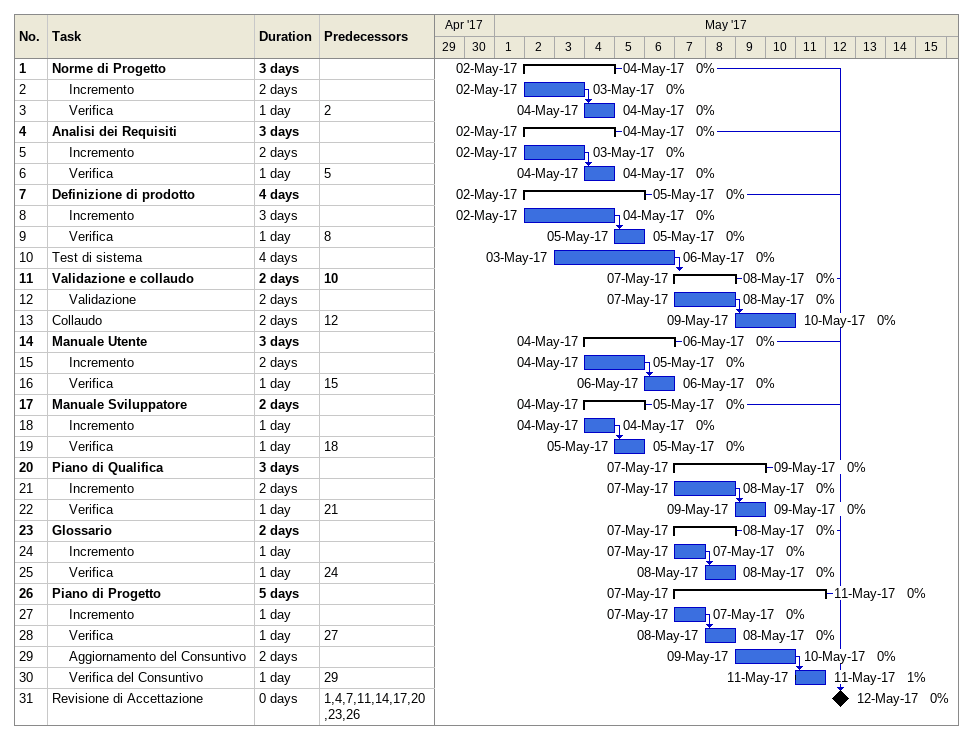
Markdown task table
| ID | Level | Task | Duration | Start | Finish | Predecessors | % complete |
|---|---|---|---|---|---|---|---|
| 1 | 1 | **Norme di Progetto** | 3d | 2017-05-02 | 2017-05-04 |  | 0 |
| 2 | 2 | Incremento | 2d | 2017-05-02 | 2017-05-03 |  | 0 |
| 3 | 2 | Verifica | 1d | 2017-05-04 | 2017-05-04 | 2 | 0 |
| 4 | 1 | **Analisi dei Requisiti** | 3d | 2017-05-02 | 2017-05-04 |  | 0 |
| 5 | 2 | Incremento | 2d | 2017-05-02 | 2017-05-03 |  | 0 |
| 6 | 2 | Verifica | 1d | 2017-05-04 | 2017-05-04 | 5 | 0 |
| 7 | 1 | **Definizione di prodotto** | 4d | 2017-05-02 | 2017-05-05 |  | 0 |
| 8 | 2 | Incremento | 3d | 2017-05-02 | 2017-05-04 |  | 0 |
| 9 | 2 | Verifica | 1d | 2017-05-05 | 2017-05-05 | 8 | 0 |
| 10 | 1 | Test di sistema | 4d | 2017-05-03 | 2017-05-06 |  | 0 |
| 11 | 1 | **Validazione e collaudo** | 2d | 2017-05-07 | 2017-05-08 | 10 | 0 |
| 12 | 2 | Validazione | 2d | 2017-05-07 | 2017-05-08 |  | 0 |
| 13 | 1 | Collaudo | 2d | 2017-05-09 | 2017-05-10 | 12 | 0 |
| 14 | 1 | **Manuale Utente** | 3d | 2017-05-04 | 2017-05-06 |  | 0 |
| 15 | 2 | Incremento | 2d | 2017-05-04 | 2017-05-05 |  | 0 |
| 16 | 2 | Verifica | 1d | 2017-05-06 | 2017-05-06 | 15 | 0 |
| 17 | 1 | **Manuale Sviluppatore** | 2d | 2017-05-04 | 2017-05-05 |  | 0 |
| 18 | 2 | Incremento | 1d | 2017-05-04 | 2017-05-04 |  | 0 |
| 19 | 2 | Verifica | 1d | 2017-05-05 | 2017-05-05 | 18 | 0 |
| 20 | 1 | **Piano di Qualifica** | 3d | 2017-05-07 | 2017-05-09 |  | 0 |
| 21 | 2 | Incremento | 2d | 2017-05-07 | 2017-05-08 |  | 0 |
| 22 | 2 | Verifica | 1d | 2017-05-09 | 2017-05-09 | 21 | 0 |
| 23 | 1 | **Glossario** | 2d | 2017-05-07 | 2017-05-08 |  | 0 |
| 24 | 2 | Incremento | 1d | 2017-05-07 | 2017-05-07 |  | 0 |
| 25 | 2 | Verifica | 1d | 2017-05-08 | 2017-05-08 | 24 | 0 |
| 26 | 1 | **Piano di Progetto** | 5d | 2017-05-07 | 2017-05-11 |  | 0 |
| 27 | 2 | Incremento | 1d | 2017-05-07 | 2017-05-07 |  | 0 |
| 28 | 2 | Verifica | 1d | 2017-05-08 | 2017-05-08 | 27 | 0 |
| 29 | 2 | Aggiornamento del Consuntivo | 2d | 2017-05-09 | 2017-05-10 |  | 0 |
| 30 | 2 | Verifica del Consuntivo | 1d | 2017-05-11 | 2017-05-11 | 29 | 1 |
| 31 | 1 | Revisione di Accettazione | 0d | 2017-05-12 | 2017-05-12 | 1, 4, 7, 11, 14, 17, 20, 23, 26 | 0 |
